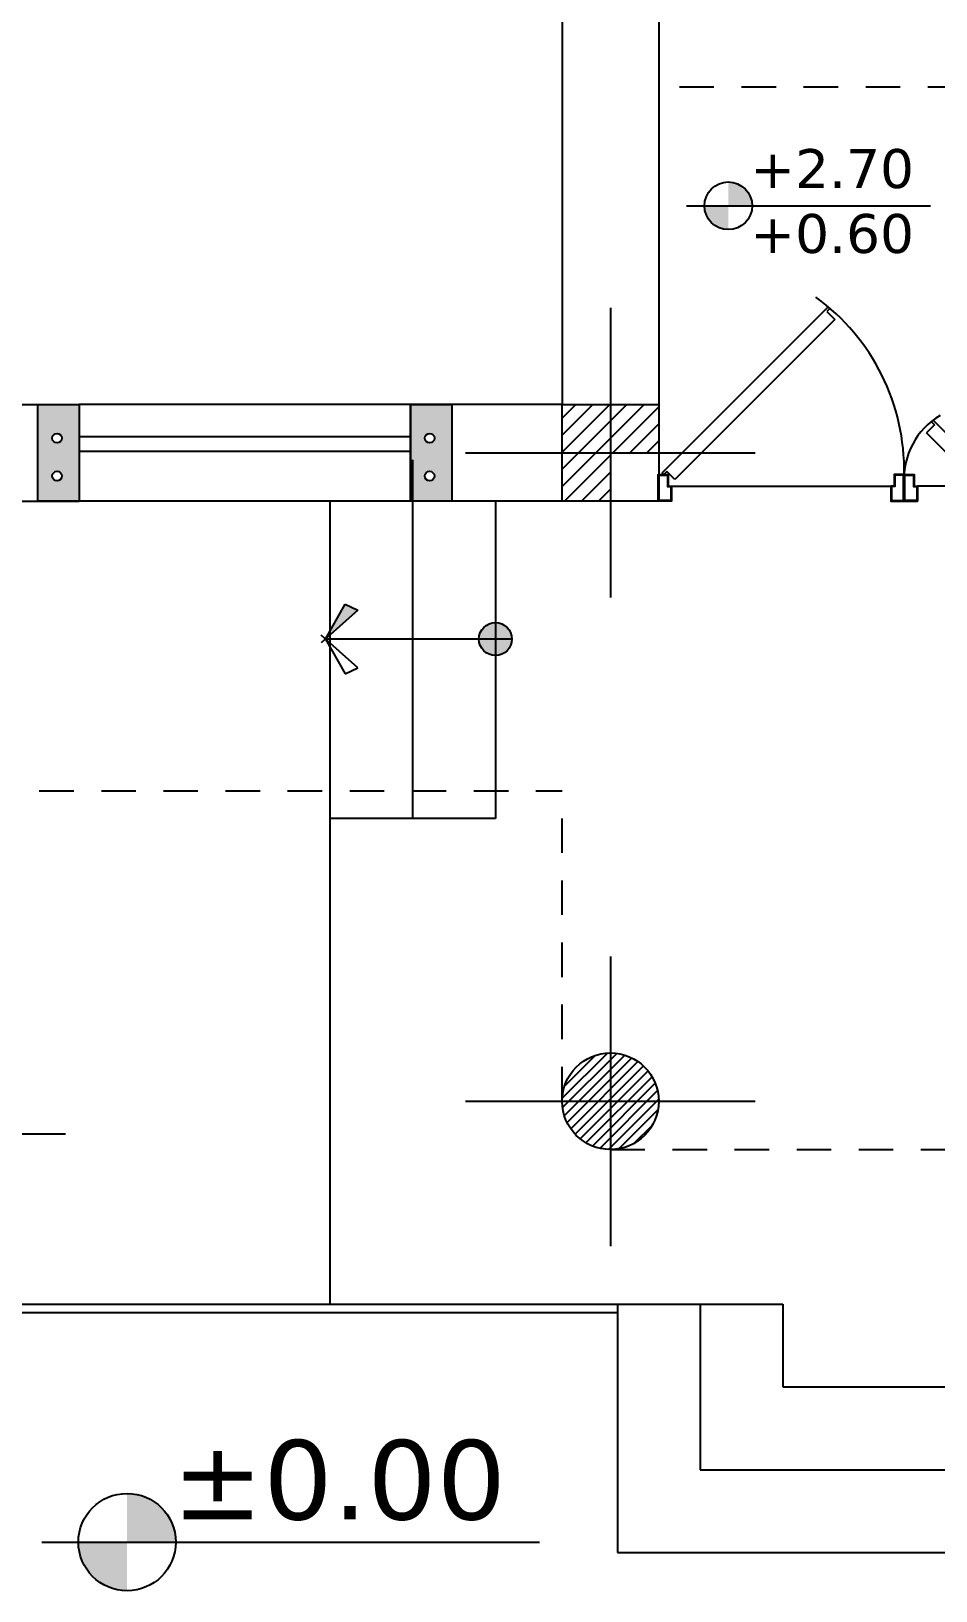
# Model space of a CAD drawing. Header units: inches. Extents: x -1482 to -895, y -39 to 122.
# Drawn here: x -1462.16 to -1458.88, y 59.05 to 64.7 of the extents above; entities that cross this region are included whole.
import ezdxf
from ezdxf.enums import TextEntityAlignment as Align

# ---------------------------------------------------------------- set-up
doc = ezdxf.new("R2010")
doc.units = ezdxf.units.IN
doc.header["$MEASUREMENT"] = 0
doc.linetypes.add('DASHED2', pattern=[0.375, 0.25, -0.125])
for name, color, linetype in [('axe', 150, 'Continuous'), ('fur', 22, 'Continuous'), ('GRADIANT', 251, 'Continuous')]:
    doc.layers.add(name, color=color, linetype=linetype)
doc.styles.get("Standard").update_dxf_attribs({"font": 'verdana.TTF'})
pattern_1 = [(45, (329.119718, 40.59466), (-0.01767766953, 0.01767766953), [])]

# ---------------------------------------------------------------- blocks, each defined once
blk = doc.blocks.new('A$C78557366')
at = {"layer": 'GRADIANT', "ltscale": 0.3}
h = blk.add_hatch(dxfattribs=at)
h.set_pattern_fill('ANSI31', color=256, scale=0.2)
h.paths.add_polyline_path([(-0.1, 0), (0, 0), (0, 0.1), (-0.1, 0.1)], flags=16)
h.paths.add_polyline_path([(0.1, 0), (0.1, 0.1), (-0.1, 0.1), (-0.1, 0)], flags=17)
h.paths.add_polyline_path([(0, -0.1), (0.1, -0.1), (0.1, 0.1), (0, 0.1)])
h.paths.add_polyline_path([(0.1, -0.1), (0.1, 0.1), (-0.1, 0.1), (-0.1, -0.1)])
at = {"layer": 'axe', "ltscale": 0.3}
for p, q in [((0, 0.3), (0, -0.3)), ((-0.3, 0), (0.3, 0))]:
    blk.add_line(p, q, dxfattribs=at)
blk.add_lwpolyline([(0.1, 0.1), (-0.1, 0.1), (-0.1, -0.1), (0.1, -0.1)], close=True, dxfattribs=at)
blk = doc.blocks.new('A$C3F8B090B')
h = blk.add_hatch(color=1)
h.paths.add_polyline_path([(0, 0), (0.15, 0), (0.15, 0.35), (0, 0.35)])
h.paths.add_polyline_path([(0.0977, 0.122, -1), (0.063, 0.122, -1)], flags=16)
h.paths.add_polyline_path([(0.0977, 0.2594, -1), (0.063, 0.2594, -1)], flags=16)
at = {"color": 1}
blk.add_lwpolyline([(0.15, 0.35), (0.15, 0), (0, 0), (0, 0.35)], close=True, dxfattribs=at)
for centre in [(0.0803, 0.2594), (0.0803, 0.122)]:
    blk.add_circle(centre, 0.0174, dxfattribs=at)
blk = doc.blocks.new('FL3')
blk.add_hatch(color=150).paths.add_polyline_path([(0, 0), (0.1487, -0.1665), (0.1809, -0.1022)])
at = {"color": 150}
for p, q in [((0, 0), (-0.1809, -0.1022)), ((-0.1487, -0.1665), (0.02, 0.0224)), ((0.1487, -0.1665), (-0.02, 0.0224)), ((0, 0), (0.1809, -0.1022)), ((-0.1809, -0.1022), (-0.1487, -0.1665)), ((0.1809, -0.1022), (0.1487, -0.1665))]:
    blk.add_line(p, q, dxfattribs=at)
blk = doc.blocks.new('DBLDR120K')
at = {"layer": 'fur', "color": 136}
for p, q in [((-1.1519, -0.0545), (-0.9381, -0.0545)), ((-0.0481, -0.0545), (-0.8419, -0.0545)), ((-1.1397, -0.0777), (-0.9708, -0.2466))]:
    blk.add_line(p, q, dxfattribs=at)
at = {"layer": 'fur', "color": 136, "linetype": 'Continuous'}
for p, q in [((-1.18, -0.096), (-1.1857, -0.1017)), ((-1.1857, -0.1017), (-0.9948, -0.2926)), ((-1.169, -0.107), (-1.18, -0.096)), ((-1.1397, -0.0777), (-1.1686, -0.1067)), ((-0.4028, -0.4202), (-0.0603, -0.0777)), ((-0.0143, -0.1017), (-0.3678, -0.4552)), ((-0.0603, -0.0777), (-0.0314, -0.1067)), ((-0.031, -0.107), (-0.02, -0.096)), ((-0.02, -0.096), (-0.0143, -0.1017)), ((-1.0001, -0.2759), (-0.9708, -0.2466)), ((-0.9891, -0.287), (-1.0001, -0.2759)), ((-0.9948, -0.2926), (-0.9891, -0.287)), ((-0.6393, -0.6567), (-0.4028, -0.4202)), ((-0.3678, -0.4552), (-0.6153, -0.7027)), ((-0.61, -0.686), (-0.6393, -0.6567)), ((-0.621, -0.697), (-0.61, -0.686)), ((-0.6153, -0.7027), (-0.621, -0.697))]:
    blk.add_line(p, q, dxfattribs=at)
for points in [[(-1.1519, -0.0545), (-1.1519, 0), (-1.2, 0), (-1.2, -0.096), (-1.1644, -0.096), (-1.1644, -0.0545)], [(-0.9381, -0.0545), (-0.9381, 0), (-0.89, 0), (-0.89, -0.096), (-0.9256, -0.096), (-0.9256, -0.0545)], [(-0.8419, -0.0545), (-0.8419, 0), (-0.89, 0), (-0.89, -0.096), (-0.8544, -0.096), (-0.8544, -0.0545)], [(-0.0481, -0.0545), (-0.0481, 0), (0, 0), (0, -0.096), (-0.0356, -0.096), (-0.0356, -0.0545)], [(-1.1539, -0.0525), (-1.1539, -0.002), (-1.198, -0.002), (-1.198, -0.094), (-1.1664, -0.094), (-1.1664, -0.0525)], [(-0.9361, -0.0525), (-0.9361, -0.002), (-0.892, -0.002), (-0.892, -0.094), (-0.9236, -0.094), (-0.9236, -0.0525)], [(-0.8439, -0.0525), (-0.8439, -0.002), (-0.888, -0.002), (-0.888, -0.094), (-0.8564, -0.094), (-0.8564, -0.0525)], [(-0.0461, -0.0525), (-0.0461, -0.002), (-0.002, -0.002), (-0.002, -0.094), (-0.0336, -0.094), (-0.0336, -0.0525)]]:
    blk.add_lwpolyline(points, close=True, dxfattribs=at)
at = {"layer": 'fur', "color": 136}
for centre, radius, start, end in [((-1.6655, -0.1105), 0.7756, 8.0415, 8.1907), ((-0.1145, -0.1105), 0.7756, 171.8093, 171.9585), ((-1.154, -0.0815), 0.2645, 300.4974, 3.1415), ((-0.1145, -0.1105), 0.7756, 178.9285, 233.9661)]:
    blk.add_arc(centre, radius, start, end, dxfattribs=at)

msp = doc.modelspace()

# ---------------------------------------------------------------- hatches: boundary and pattern name
at = {"layer": 'fur'}
h = msp.add_hatch(color=156, dxfattribs=at)
edge = h.paths.add_edge_path()
edge.add_arc((-1459.6315, 64.0679), 0.0864, 0, 90)
edge.add_line((-1459.6315, 64.1543), (-1459.6315, 64.0679))
edge.add_line((-1459.6315, 64.0679), (-1459.545, 64.0679))
edge = h.paths.add_edge_path()
edge.add_arc((-1459.6315, 64.0679), 0.0864, 180, 270)
edge.add_line((-1459.6315, 63.9815), (-1459.6315, 64.0679))
edge.add_line((-1459.6315, 64.0679), (-1459.7179, 64.0679))
at = {"layer": 'fur', "linetype": 'Continuous'}
h = msp.add_hatch(color=136, dxfattribs=at)
h.dxf.hatch_style = 1
h.paths.add_polyline_path([(-1460.416, 62.4979), (-1460.5351, 62.4979, 0.414214), (-1460.4755, 62.4383, 0.414214)])
h.paths.add_polyline_path([(-1460.416, 62.4979, 0.414214), (-1460.4755, 62.5575), (-1460.4755, 62.4979)])
h.paths.add_polyline_path([(-1460.4755, 62.4979), (-1460.4755, 62.5575, 0.414214), (-1460.5351, 62.4979)])
at = {"layer": 'fur'}
h = msp.add_hatch(color=156, dxfattribs=at)
edge = h.paths.add_edge_path()
edge.add_arc((-1461.8104, 59.2252), 0.1764, 0, 90)
edge.add_line((-1461.8104, 59.4016), (-1461.8104, 59.2252))
edge.add_line((-1461.8104, 59.2252), (-1461.634, 59.2252))
edge = h.paths.add_edge_path()
edge.add_arc((-1461.8104, 59.2252), 0.1764, 180, 270)
edge.add_line((-1461.8104, 59.0488), (-1461.8104, 59.2252))
edge.add_line((-1461.8104, 59.2252), (-1461.9868, 59.2252))
at = {"layer": 'GRADIANT', "ltscale": 0.3}
h = msp.add_hatch(dxfattribs=at)
h.set_pattern_fill('ANSI31', color=256, scale=0.2)
h.set_pattern_definition(pattern_1)
edge = h.paths.add_edge_path()
edge.add_arc((-1460.0586, 60.8229), 0.175, 90, 180)
edge.add_line((-1460.2336, 60.8229), (-1460.0586, 60.8229))
edge.add_line((-1460.0586, 60.8229), (-1460.0586, 60.9979))
edge = h.paths.add_edge_path()
edge.add_arc((-1460.0586, 60.8229), 0.175, 360, 450)
edge.add_line((-1460.0586, 60.9979), (-1460.0586, 60.8229))
edge.add_line((-1460.0586, 60.8229), (-1459.8836, 60.8229))
edge = h.paths.add_edge_path()
edge.add_arc((-1460.0586, 60.8229), 0.175, 270, 360)
edge.add_line((-1459.8836, 60.8229), (-1460.0586, 60.8229))
edge.add_line((-1460.0586, 60.8229), (-1460.0586, 60.6479))
edge = h.paths.add_edge_path()
edge.add_arc((-1460.0586, 60.8229), 0.175, 180, 270)
edge.add_line((-1460.0586, 60.6479), (-1460.0586, 60.8229))
edge.add_line((-1460.0586, 60.8229), (-1460.2336, 60.8229))
h = msp.add_hatch(dxfattribs=at)
h.set_pattern_fill('ANSI31', color=256, scale=0.2)
h.set_pattern_definition(pattern_1)
edge = h.paths.add_edge_path()
edge.add_arc((-1460.0586, 60.8229), 0.175, 90, 180)
edge.add_line((-1460.2336, 60.8229), (-1460.0586, 60.8229))
edge.add_line((-1460.0586, 60.8229), (-1460.0586, 60.9979))
edge = h.paths.add_edge_path()
edge.add_arc((-1460.0586, 60.8229), 0.175, 360, 450)
edge.add_line((-1460.0586, 60.9979), (-1460.0586, 60.8229))
edge.add_line((-1460.0586, 60.8229), (-1459.8836, 60.8229))
edge = h.paths.add_edge_path()
edge.add_arc((-1460.0586, 60.8229), 0.175, 270, 360)
edge.add_line((-1459.8836, 60.8229), (-1460.0586, 60.8229))
edge.add_line((-1460.0586, 60.8229), (-1460.0586, 60.6479))
edge = h.paths.add_edge_path()
edge.add_arc((-1460.0586, 60.8229), 0.175, 180, 270)
edge.add_line((-1460.0586, 60.6479), (-1460.0586, 60.8229))
edge.add_line((-1460.0586, 60.8229), (-1460.2336, 60.8229))
h = msp.add_hatch(dxfattribs=at)
h.set_pattern_fill('ANSI31', color=256, scale=0.2)
h.set_pattern_definition([(45, (329.119718, 40.59466), (-0.01767766953, 0.01767766953), [])])
edge = h.paths.add_edge_path()
edge.add_arc((-1460.0586, 60.8229), 0.175, 90, 180)
edge.add_line((-1460.2336, 60.8229), (-1460.0586, 60.8229))
edge.add_line((-1460.0586, 60.8229), (-1460.0586, 60.9979))
edge = h.paths.add_edge_path()
edge.add_arc((-1460.0586, 60.8229), 0.175, 360, 450)
edge.add_line((-1460.0586, 60.9979), (-1460.0586, 60.8229))
edge.add_line((-1460.0586, 60.8229), (-1459.8836, 60.8229))
edge = h.paths.add_edge_path()
edge.add_arc((-1460.0586, 60.8229), 0.175, 270, 360)
edge.add_line((-1459.8836, 60.8229), (-1460.0586, 60.8229))
edge.add_line((-1460.0586, 60.8229), (-1460.0586, 60.6479))
edge = h.paths.add_edge_path()
edge.add_arc((-1460.0586, 60.8229), 0.175, 180, 270)
edge.add_line((-1460.0586, 60.6479), (-1460.0586, 60.8229))
edge.add_line((-1460.0586, 60.8229), (-1460.2336, 60.8229))

# ---------------------------------------------------------------- linework, layer by layer
at = {"ltscale": 0.3}
for p, q in [((-1460.2336, 68.3479), (-1460.2336, 63.3479)), ((-1459.8836, 68.3479), (-1459.8836, 63.3479)), ((-1463.1836, 63.3479), (-1461.9836, 63.3479)), ((-1461.9836, 63.3479), (-1461.9836, 62.9979)), ((-1460.2336, 63.3479), (-1460.7836, 63.3479)), ((-1460.7836, 63.3479), (-1460.7836, 62.9979)), ((-1463.1836, 62.9979), (-1461.9836, 62.9979)), ((-1459.8375, 62.9979), (-1460.7836, 62.9979))]:
    msp.add_line(p, q, dxfattribs=at)
at = {"color": 252, "ltscale": 0.3}
for p, q in [((-1460.7836, 63.3479), (-1461.9836, 63.3479)), ((-1460.7836, 63.2307), (-1461.9836, 63.2307)), ((-1460.7836, 63.1774), (-1461.9836, 63.1774)), ((-1460.7755, 63.1479), (-1460.7755, 61.8479)), ((-1460.7836, 62.9979), (-1461.9836, 62.9979)), ((-1461.0755, 62.9979), (-1461.0755, 60.0877)), ((-1460.4755, 62.9979), (-1460.4755, 61.8479)), ((-1459.0424, 62.9979), (-1458.946, 62.9979)), ((-1460.4755, 61.8479), (-1461.0755, 61.8479)), ((-1465.3836, 60.0877), (-1459.4336, 60.0877)), ((-1465.3836, 60.0877), (-1459.4336, 60.0877)), ((-1460.0336, 60.0877), (-1460.0336, 59.1877)), ((-1459.7336, 60.0877), (-1459.7336, 59.4877)), ((-1459.4336, 60.0877), (-1459.4336, 59.7877)), ((-1465.3836, 60.0577), (-1460.0336, 60.0577)), ((-1459.4336, 59.7877), (-1458.0336, 59.7877)), ((-1459.7336, 59.4877), (-1457.7336, 59.4877)), ((-1460.0336, 59.1877), (-1457.4336, 59.1877))]:
    msp.add_line(p, q, dxfattribs=at)
at = {"layer": 'axe', "ltscale": 0.3}
for p, q in [((-1460.0586, 61.3479), (-1460.0586, 60.2979)), ((-1460.0586, 61.3479), (-1460.0586, 60.2979)), ((-1460.0586, 61.3479), (-1460.0586, 60.2979)), ((-1460.5836, 60.8229), (-1459.5336, 60.8229)), ((-1460.5836, 60.8229), (-1459.5336, 60.8229)), ((-1460.5836, 60.8229), (-1459.5336, 60.8229))]:
    msp.add_line(p, q, dxfattribs=at)
msp.add_circle((-1460.0586, 60.8229), 0.175, dxfattribs=at)
msp.add_circle((-1460.0586, 60.8229), 0.175, dxfattribs=at)
msp.add_circle((-1460.0586, 60.8229), 0.175, dxfattribs=at)
at = {"layer": 'fur', "color": 136, "linetype": 'DASHED2', "ltscale": 0.5}
for p, q in [((-1458.7836, 64.4979), (-1459.8836, 64.4979)), ((-1464.3785, 61.9479), (-1460.2336, 61.9479)), ((-1460.2336, 60.8229), (-1460.2336, 61.9479)), ((-1460.0586, 60.6479), (-1457.4086, 60.6479))]:
    msp.add_line(p, q, dxfattribs=at)
at = {"layer": 'fur', "color": 156}
for p, q in [((-1459.7827, 64.0679), (-1458.8988, 64.0679)), ((-1463.8378, 60.7051), (-1462.0339, 60.7051)), ((-1462.1191, 59.2252), (-1460.3152, 59.2252))]:
    msp.add_line(p, q, dxfattribs=at)
at = {"layer": 'fur', "color": 136, "linetype": 'Continuous'}
msp.add_line((-1460.416, 62.4979), (-1461.0912, 62.4979), dxfattribs=at)
at = {"layer": 'fur', "color": 156}
for centre, radius in [((-1459.6315, 64.0679), 0.0864), ((-1461.8104, 59.2252), 0.1764)]:
    msp.add_circle(centre, radius, dxfattribs=at)
at = {"layer": 'fur', "color": 136, "linetype": 'Continuous'}
msp.add_circle((-1460.4755, 62.4979), 0.0596, dxfattribs=at)

# ---------------------------------------------------------------- block references
at = {"xscale": 0.9999900196616685, "yscale": 0.9999900196616685, "zscale": 0.9999900196616685, "rotation": 179.9881526941475}
for p in [(-1461.9836, 63.3479), (-1460.6337, 63.3479)]:
    msp.add_blockref('A$C3F8B090B', p, dxfattribs=at)
at = {"layer": 'axe', "ltscale": 0.3, "xscale": -1.750000000001592, "yscale": 1.750000000001592, "zscale": 1.750000000001592, "rotation": 90}
msp.add_blockref('A$C78557366', (-1460.0586, 63.1729), dxfattribs=at)
at = {"layer": 'fur', "xscale": 1.00166944908176, "yscale": 1.00166944908176, "zscale": 1.00166944908176, "rotation": 180}
msp.add_blockref('DBLDR120K', (-1459.8857, 62.9979), dxfattribs=at)
at = {"layer": 'fur', "color": 136, "linetype": 'Continuous', "xscale": 0.7000000000000002, "yscale": 0.7000000000000002, "zscale": 0.7000000000000002, "rotation": 90}
msp.add_blockref('FL3', (-1461.0912, 62.4979), dxfattribs=at)

# ---------------------------------------------------------------- texts
at = {"layer": 'axe', "ltscale": 100}
for s, height, p in [('+2.70', 0.14112, (-1459.255, 64.203)), ('+0.60', 0.14112, (-1459.255, 63.9677)), ('%%P0.00', 0.288, (-1461.0422, 59.4514))]:
    msp.add_text(s, height=height, dxfattribs=at).set_placement(p, align=Align.MIDDLE_CENTER)

doc.saveas('drawing.dxf')
